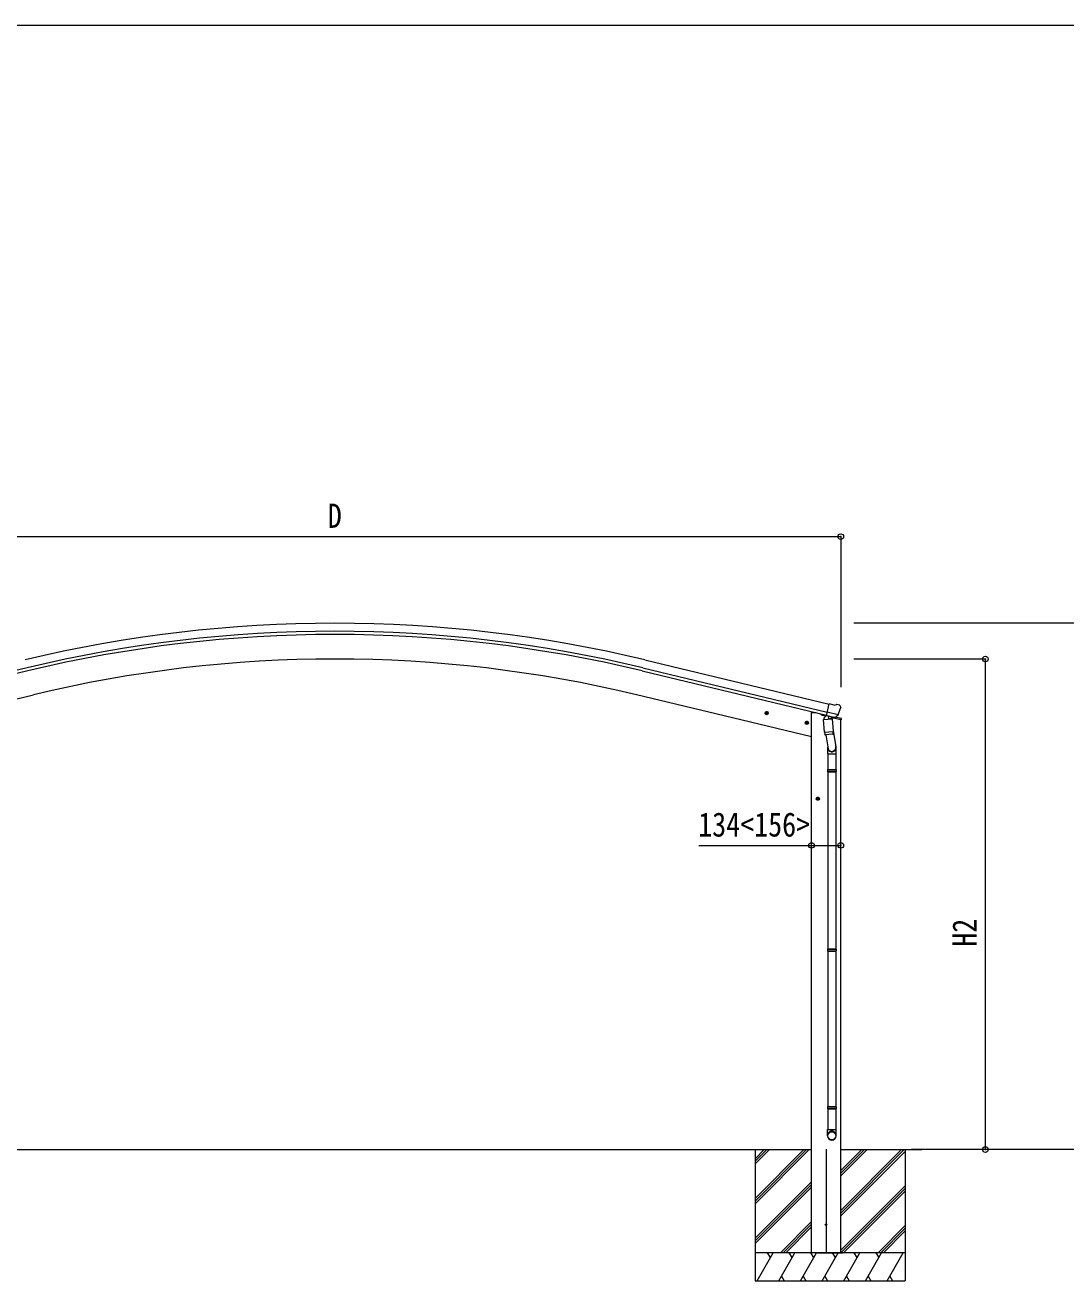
# Model space of a CAD drawing. Units: millimetres at full size, sheet at 1:30; details may follow other scales. Extents: x -8385 to 8479, y -5853 to 5787.
# Drawn here: x -5579 to -32, y -906 to 5787 of the extents above; entities that cross this region are included whole.
import ezdxf
from ezdxf.enums import TextEntityAlignment as Align

# ---------------------------------------------------------------- set-up
doc = ezdxf.new("R2010")
doc.units = ezdxf.units.MM
doc.header["$LTSCALE"] = 30
doc.header["$PDMODE"] = 32
doc.header["$PDSIZE"] = 30
for name, color, linetype, lineweight in [('0-0_0', 7, 'Continuous', 9), ('0-1_本体', 4, 'Continuous', 9), ('0-2_部品', 7, 'Continuous', 9), ('0-8_PARTS2', 2, 'Continuous', 9), ('0-A_寸法', 6, 'Continuous', 9), ('F-0_240', 7, 'Continuous', 9)]:
    doc.layers.add(name, color=color, linetype=linetype, lineweight=lineweight)
doc.styles.add('ＭＳ ゴシック', font='')
doc.styles.get('ＭＳ ゴシック').set_extended_font_data('MS Gothic')

msp = doc.modelspace()

# ---------------------------------------------------------------- linework, layer by layer
at = {"layer": '0-0_0'}
for p, q in [((-6466.93, -205.73), (-1387.78, -205.73)), ((-1688.07, -205.73), (-1688.07, -905.73)), ((-1688.07, -466.46), (-1427.34, -205.73)), ((-1688.07, -480.6), (-1413.19, -205.73)), ((-1688.07, -494.74), (-1399.05, -205.73)), ((-1688.07, -282.61), (-1611.18, -205.73)), ((-1688.07, -268.47), (-1625.33, -205.73)), ((-1688.07, -254.33), (-1639.46, -205.73)), ((-1231.28, -205.73), (-799.9, -205.73)), ((-1231.28, -530.18), (-906.84, -205.73)), ((-1231.28, -544.32), (-892.69, -205.73)), ((-1231.28, -346.33), (-1090.68, -205.73)), ((-1231.28, -332.19), (-1104.83, -205.73)), ((-1231.28, -318.05), (-1118.97, -205.73)), ((-1231.28, -558.46), (-888.07, -215.25)), ((-888.07, -205.73), (-888.07, -905.73)), ((-1688.07, -678.59), (-1387.28, -377.81)), ((-1688.07, -692.73), (-1387.28, -391.96)), ((-1231.28, -742.31), (-888.07, -399.09)), ((-1688.07, -706.88), (-1387.28, -406.1)), ((-1230.56, -755.73), (-888.07, -413.24)), ((-1216.42, -755.73), (-888.07, -427.38)), ((-1553.07, -755.73), (-1387.28, -589.94)), ((-1538.93, -755.73), (-1387.28, -604.09)), ((-1524.79, -755.73), (-1387.28, -618.23)), ((-1032.57, -755.73), (-888.07, -611.23)), ((-1018.43, -755.73), (-888.07, -625.37)), ((-1004.29, -755.73), (-888.07, -639.51)), ((-888.07, -755.73), (-1688.07, -755.73)), ((-1677.78, -905.73), (-1591.17, -755.73)), ((-1606.17, -781.71), (-1621.17, -755.73)), ((-1562.31, -905.73), (-1475.7, -755.73)), ((-1490.71, -781.72), (-1505.71, -755.73)), ((-1446.84, -905.73), (-1360.23, -755.73)), ((-1375.23, -781.72), (-1390.24, -755.73)), ((-1355.07, -755.73), (-1221.07, -755.73)), ((-1331.37, -905.73), (-1244.76, -755.73)), ((-1259.76, -781.72), (-1274.77, -755.73)), ((-1215.9, -905.73), (-1129.29, -755.73)), ((-1144.29, -781.71), (-1159.29, -755.73)), ((-1100.43, -905.73), (-1013.82, -755.73)), ((-1043.82, -755.73), (-1028.82, -781.71)), ((-984.96, -905.73), (-898.35, -755.73)), ((-1688.07, -905.73), (-888.07, -905.73)), ((-1547.31, -879.75), (-1532.31, -905.73)), ((-1431.84, -879.75), (-1416.84, -905.73)), ((-1316.37, -879.75), (-1301.37, -905.73)), ((-1200.9, -879.75), (-1185.9, -905.73)), ((-1085.43, -879.75), (-1070.43, -905.73)), ((-969.96, -879.75), (-954.96, -905.73))]:
    msp.add_line(p, q, dxfattribs=at)
at = {"layer": '0-1_本体'}
for p, q in [((-5568.44, 2362.07), (-6551.68, 2126.01)), ((-5564.51, 2345.7), (-6547.76, 2109.67)), ((-2290.21, 2345.7), (-1306.96, 2109.65)), ((-2286.28, 2362.07), (-1303.03, 2126.01)), ((-2276.2, 2404.05), (-1292.96, 2167.99)), ((-5956.73, 2116.82), (-5533.93, 2218.32)), ((-1897.99, 2116.82), (-2320.79, 2218.32)), ((-1387.28, 1994.21), (-1897.99, 2116.82)), ((-1387.28, 2123.65), (-1367.28, 2123.65)), ((-1387.28, -755.73), (-1387.28, 2123.65)), ((-1366.78, 2123.65), (-1333.51, 2115.66)), ((-1231.28, -755.73), (-1231.28, 2084.5))]:
    msp.add_line(p, q, dxfattribs=at)
for radius in [7073, 7029.83, 7013, 6882]:
    msp.add_arc((-3927.36, -4473.53), radius, 76.5, 103.5, dxfattribs=at)
at = {"layer": '0-2_部品'}
for p, q in [((-1266.63, 2163.4), (-1292.56, 2169.62)), ((-1266.63, 2163.4), (-1253.37, 2166.1)), ((-1238.89, 2162.91), (-1252.07, 2166.07)), ((-1235.8, 2160.66), (-1231.94, 2154.36)), ((-1231.58, 2152.08), (-1231.85, 2150.93)), ((-1635.7, 2122.75), (-1616.25, 2118.08)), ((-1628.11, 2127.62), (-1633.27, 2122.17)), ((-1628.31, 2110.7), (-1623.64, 2130.14)), ((-1620.81, 2125.86), (-1628.11, 2127.62)), ((-1623.84, 2113.22), (-1618.68, 2118.67)), ((-1618.68, 2118.67), (-1620.81, 2125.86)), ((-1414.19, 2076.26), (-1419.35, 2070.81)), ((-1414.39, 2059.34), (-1409.72, 2078.78)), ((-1406.89, 2074.51), (-1414.19, 2076.26)), ((-1334.01, 2116.14), (-1334.01, 2112.99)), ((-1311.97, 2103.76), (-1330.18, 2108.13)), ((-1322.71, 2086.22), (-1277.02, 2089.42)), ((-1318.03, 2019.39), (-1322.71, 2086.22)), ((-1308.29, 2107.99), (-1321.6, 2092.67)), ((-1321.6, 2092.67), (-1321.16, 2086.33)), ((-1307.35, 2108.06), (-1308.29, 2107.99)), ((-1304.26, 2105.59), (-1305.79, 2105.95)), ((-1267.56, 2096.77), (-1304.26, 2105.59)), ((-1245.63, 2111.78), (-1303.14, 2125.58)), ((-1298.31, 2103.76), (-1297.29, 2089.15)), ((-1270.1, 2094.76), (-1295.91, 2088.33)), ((-1278.79, 2092.6), (-1278.56, 2089.31)), ((-1277.02, 2089.42), (-1272.34, 2022.58)), ((-1265.19, 2096.3), (-1272.71, 2098.11)), ((-1229.46, 2083.95), (-1272.27, 2094.22)), ((-1269.4, 2096.55), (-1269.34, 2095.8)), ((-1266.03, 2096.41), (-1267.56, 2096.77)), ((-1262.48, 2096.87), (-1246.1, 2111.36)), ((-1258.69, 2100.22), (-1231.76, 2093.75)), ((-1229.46, 2090.84), (-1229.46, 2083.95)), ((-1421.78, 2071.4), (-1402.33, 2066.73)), ((-1409.92, 2061.86), (-1404.76, 2067.31)), ((-1404.76, 2067.31), (-1406.89, 2074.51)), ((-1318.03, 2019.39), (-1272.34, 2022.58)), ((-1318.02, 2019.39), (-1317.13, 2006.69)), ((-1273.33, 2007.98), (-1315.03, 2005.06)), ((-1272.7, 2027.7), (-1258.16, 1939.83)), ((-1271.48, 2010.11), (-1272.36, 2022.58)), ((-1271.88, 2008.76), (-1271.88, 2008.76)), ((-1311.49, 2005.31), (-1298.87, 1930.51)), ((-1302.01, 1937.33), (-1302.01, 1902.67)), ((-1302.01, 1902.67), (-1256.01, 1902.67)), ((-1300.01, 1902.67), (-1300.01, 1820.02)), ((-1258.01, 1902.67), (-1258.01, 1820.02)), ((-1256.01, 1902.67), (-1256.01, 1937.03)), ((-1302.01, 1818.02), (-1301.01, 1820.02)), ((-1302.01, 1818.02), (-1256.01, 1818.02)), ((-1302.01, 1818.02), (-1302.01, 1810.02)), ((-1302.01, 1810.02), (-1256.01, 1810.02)), ((-1302.01, 1810.02), (-1301.01, 1808.02)), ((-1301.01, 1820.02), (-1257.01, 1820.02)), ((-1301.01, 1808.02), (-1257.01, 1808.02)), ((-1300.01, 1808.02), (-1300.01, 863.83)), ((-1258.01, 1808.02), (-1258.01, 863.83)), ((-1256.01, 1818.02), (-1257.01, 1820.02)), ((-1353.52, 1654.15), (-1353.52, 1674.15)), ((-1363.52, 1664.15), (-1343.52, 1664.15)), ((-1357.27, 1670.65), (-1361.03, 1664.15)), ((-1349.77, 1670.65), (-1357.27, 1670.65)), ((-1346.01, 1664.15), (-1349.77, 1670.65)), ((-1349.77, 1657.65), (-1346.01, 1664.15)), ((-1302.01, 861.83), (-1301.01, 863.83)), ((-1302.01, 861.83), (-1256.01, 861.83)), ((-1302.01, 861.83), (-1302.01, 853.83)), ((-1302.01, 853.83), (-1256.01, 853.83)), ((-1302.01, 853.83), (-1301.01, 851.83)), ((-1301.01, 863.83), (-1257.01, 863.83)), ((-1301.01, 851.83), (-1257.01, 851.83)), ((-1300.01, 851.83), (-1300.01, 23.64)), ((-1258.01, 851.83), (-1258.01, 23.64)), ((-1256.01, 861.83), (-1257.01, 863.83)), ((-1302.01, 21.64), (-1301.01, 23.64)), ((-1302.01, 21.64), (-1256.01, 21.64)), ((-1302.01, 21.64), (-1302.01, 13.64)), ((-1302.01, 13.64), (-1256.01, 13.64)), ((-1302.01, 13.64), (-1301.01, 11.64)), ((-1301.01, 23.64), (-1257.01, 23.64)), ((-1301.01, 11.64), (-1257.01, 11.64)), ((-1300.01, 11.64), (-1300.01, -98.36)), ((-1258.01, 11.64), (-1258.01, -98.36)), ((-1256.01, 21.64), (-1257.01, 23.64)), ((-1302.01, -132.5), (-1302.01, -98.36)), ((-1302.01, -98.36), (-1256.01, -98.36)), ((-1256.01, -132.5), (-1256.01, -98.36))]:
    msp.add_line(p, q, dxfattribs=at)
for points in [[(-1297.99, 2104.17), (-1307.72, 2106.51), (-1292.56, 2169.62)], [(-1633.27, 2122.17), (-1631.14, 2114.97), (-1623.84, 2113.22)], [(-1297.99, 2104.17), (-1297.76, 2104.02), (-1272.99, 2098.08), (-1272.71, 2098.11)], [(-1245.36, 2112.35), (-1245.95, 2111.51), (-1246.1, 2111.36)], [(-1419.35, 2070.81), (-1417.22, 2063.62), (-1409.92, 2061.86)], [(-1256.01, 1818.02), (-1256.01, 1810.02), (-1257.01, 1808.02)], [(-1361.03, 1664.15), (-1357.27, 1657.65), (-1349.77, 1657.65)], [(-1256.01, 861.83), (-1256.01, 853.83), (-1257.01, 851.83)], [(-1256.01, 21.64), (-1256.01, 13.64), (-1257.01, 11.64)]]:
    msp.add_lwpolyline(points, dxfattribs=at)
for centre, radius in [((-1625.98, 2120.42), 8.5), ((-1625.98, 2120.42), 7.7), ((-1625.98, 2120.42), 6.5), ((-1412.05, 2069.06), 8.5), ((-1412.05, 2069.06), 7.7), ((-1412.05, 2069.06), 6.5), ((-1353.52, 1664.15), 8.5), ((-1353.52, 1664.15), 7.7), ((-1353.52, 1664.15), 6.5)]:
    msp.add_circle(centre, radius, dxfattribs=at)
at = {"layer": '0-2_部品', "color": 4}
msp.add_circle((-1309.78, -605.73), 4.5, dxfattribs=at)
at = {"layer": '0-2_部品'}
for centre, radius, start, end in [((-1252.77, 2163.16), 3, 76.5, 101.5), ((-1428.66, 2198.18), 202.4, 334.90875, 346.5), ((-1240.06, 2158.05), 5, 31.5, 76.5), ((-1329.01, 2112.99), 5, 180, 256.5), ((-1305.67, 2106.44), 0.5, 221.23754, 256.5), ((-1298.91, 2103.68), 0.604, 7.79405, 79.40158), ((-1296.27, 2089.3), 1.03, 188.03431, 289.96103), ((-1270.34, 2095.74), 1, 284, 4), ((-1268.9, 2096.58), 0.5, 76.5, 184), ((-1265.91, 2096.89), 0.5, 256.5, 291.76246), ((-1232.46, 2090.84), 3, 0, 76.5), ((-1273.47, 2009.97), 2, 274, 322.59038), ((-1273.43, 2009.94), 1.95, 322.52234, 4.95983), ((-1315.16, 2007.06), 2, 190.53157, 274), ((-1286.01, 1937.03), 30, 0, 2.54858)]:
    msp.add_arc(centre, radius, start, end, dxfattribs=at)
for centre, major_axis, ratio, start_param, end_param in [((-1234.5, 2152.8), (1.57, -2.57), 0.99628, 0.7835347, 1.5707963), ((-1264.49, 2099.22), (0.73, -2.92), 0.997631, 5.8041905, 5.8929484), ((-1264.53, 2099.35), (-2.63, 3.16), 0.650902, 2.1145521, 2.1873627), ((-1264.47, 2099.12), (0.73, -2.92), 0.997631, 5.965759, 6.7621801), ((-1279.01, 1937.33), (-23, 0), 0.996195, 6.0000678, 10.0103449), ((-1279.01, 1937.33), (-21, 0), 0.996195, 0.3319459, 3.3482706), ((-1279.01, -130.76), (23, 0), 0.996195, 6.2831853, 9.424778), ((-1279.01, -132.5), (23, 0), 0.996195, 6.2831853, 9.424778), ((-1279.01, -132.5), (0, -23.43), 0.981806, 4.712389, 7.8539816)]:
    msp.add_ellipse(centre, major_axis=major_axis, ratio=ratio, start_param=start_param, end_param=end_param, dxfattribs=at)
msp.add_ellipse((-1279.01, -132.5), major_axis=(-21, 0), ratio=0.996195, dxfattribs=at)
at = {"layer": '0-8_PARTS2'}
msp.add_line((-1309.78, -203.24), (-1309.78, -758.23), dxfattribs=at)
at = {"layer": '0-A_寸法'}
for p, q in [((-6623.43, 3061.16), (-1231.42, 3061.16)), ((-1231.42, 3061.16), (-1231.42, 2258.83)), ((145.16, 2599.47), (-1161.27, 2599.47)), ((-460.81, 2408.47), (-1161.27, 2408.47)), ((-460.81, -205.73), (-460.81, 2408.47)), ((-1987.28, 1415.52), (-1387.28, 1415.52)), ((-1387.28, 1415.52), (-1231.28, 1415.52)), ((-460.81, -205.73), (-855.06, -205.73)), ((145.16, -205.73), (-460.81, -205.73))]:
    msp.add_line(p, q, dxfattribs=at)
for p in [(-1231.42, 3061.16), (-460.81, 2408.47), (-1387.28, 1415.52), (-1231.28, 1415.52), (-460.81, -205.73)]:
    msp.add_point(p, dxfattribs=at)
at = {"layer": 'F-0_240', "color": 5}
msp.add_line((-8385.45, 5787.34), (8054.55, 5787.34), dxfattribs=at)

# ---------------------------------------------------------------- texts
at = {"layer": '0-A_寸法', "color": 7, "style": 'ＭＳ ゴシック', "width": 0.85}
for s, p in [('D', (-3965.42, 3069.16)), ('134<156>', (-1991.28, 1423.52))]:
    msp.add_text(s, height=129, dxfattribs=at).set_placement(p, align=Align.BOTTOM_LEFT)
msp.add_text('H2', height=129, rotation=90, dxfattribs=at).set_placement((-468.81, 875.37), align=Align.BOTTOM_LEFT)

doc.saveas('drawing.dxf')
